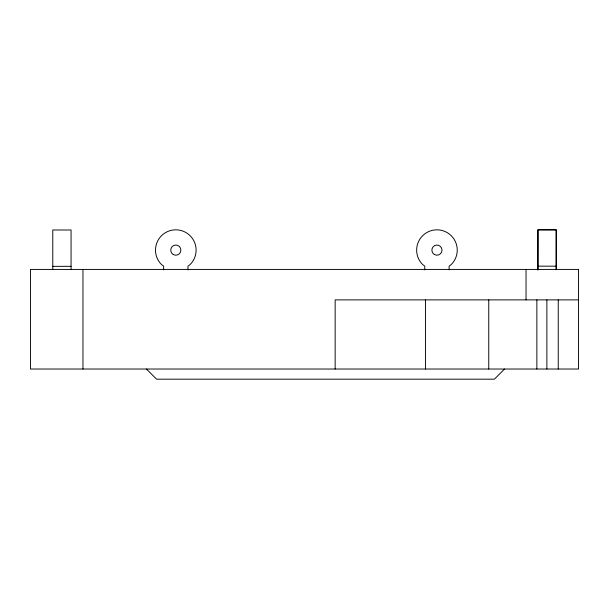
<?xml version="1.0" encoding="UTF-8"?>
<svg xmlns="http://www.w3.org/2000/svg" width="609" height="609" viewBox="0 0 609 609"><rect width="100%" height="100%" fill="white"/><g stroke="black" fill="none" stroke-linecap="round" stroke-linejoin="round"><path stroke-width="0.91" d="M537.922 269.932L537.953 229.821L556.215 229.821L556.215 269.734L556.223 229.837L537.953 229.821L537.937 269.901M504.534 369.024L494.379 379.179L156.589 379.179L146.434 369.024M537.93 266.163L556.2 266.179M52.785 266.331L71.063 266.331M578.55 299.879L335.156 299.879L335.156 369.024M558.247 299.879L558.247 369.024M546.874 299.879L546.874 369.024M536.864 299.879L536.864 369.024M526.039 269.422L526.039 299.879M488.753 299.879L488.753 369.024M449.122 269.901L449.122 266.156L451.299 264.489A20.303 20.303 0 0 0 451.299 235.774A20.303 20.303 0 0 0 422.585 235.774A20.303 20.303 0 0 0 422.585 264.489L424.762 266.156L424.762 269.901M425.44 299.879L425.44 369.024M187.991 269.901L187.991 266.156L190.168 264.489A20.303 20.303 0 0 0 190.168 235.774A20.303 20.303 0 0 0 161.446 235.774A20.303 20.303 0 0 0 161.446 264.489L163.623 266.156L163.623 269.901M82.961 269.422L82.961 369.024M71.063 269.125L71.063 229.989L52.785 229.989L52.785 269.17M578.55 269.422L30.45 269.422L30.45 369.024L578.55 369.024L578.55 269.422M434.407 254.524A5.078 5.078 0 0 0 442.02 250.132A5.078 5.078 0 0 0 434.407 245.732A5.078 5.078 0 0 0 434.407 254.524M173.268 254.524A5.078 5.078 0 0 0 180.881 250.132A5.078 5.078 0 0 0 173.268 245.732A5.078 5.078 0 0 0 173.268 254.524"/></g></svg>
